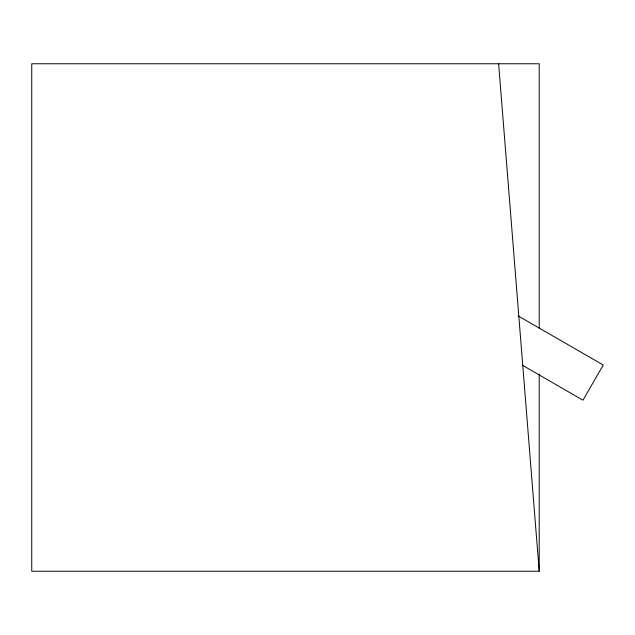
<?xml version="1.0" encoding="UTF-8"?>
<svg xmlns="http://www.w3.org/2000/svg" width="635" height="635" viewBox="0 0 635 635"><rect width="100%" height="100%" fill="white"/><g stroke="black" fill="none" stroke-linecap="round" stroke-linejoin="round"><path stroke-width="0.95" d="M539.218 373.999L539.218 571.238L31.75 571.238L31.75 63.762L539.218 63.762L539.218 328.406M518.2 315.936L603.25 365.038L582.954 400.193L522.391 365.228M498.626 63.762L539.218 571.238"/></g></svg>
